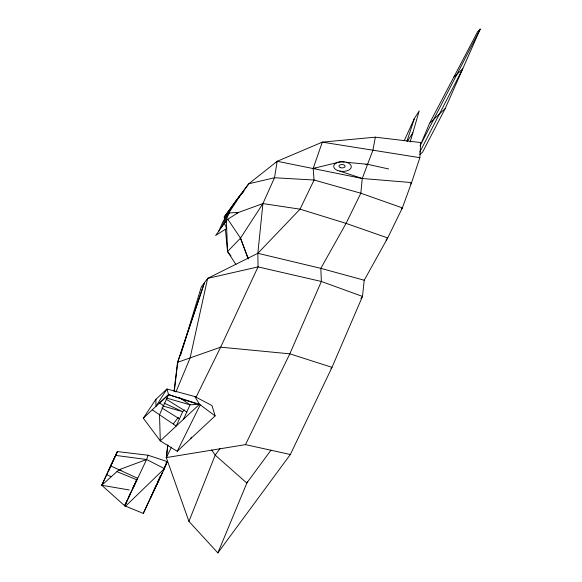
<?xml version="1.0" encoding="UTF-8"?>
<svg xmlns="http://www.w3.org/2000/svg" width="582" height="582" viewBox="0 0 582 582"><rect width="100%" height="100%" fill="white"/><g stroke="black" fill="none" stroke-linecap="round" stroke-linejoin="round"><path stroke-width="0.87" d="M155.925 399.281L155.918 406.403L166.947 388.994L194.81 396.546L211.986 405.538L215.129 415.904L177.219 451.29L160.297 440.901L143.288 418.203L155.925 399.281L166.947 388.994L168.554 394.611L159.526 414.755L160.297 440.901L199.502 404.301L215.129 415.904M167.776 445.034L166.299 457.641L188.939 521.385L217.857 552.9L290.345 454.506L332.002 367.344L362.491 296.427L364.223 280.226L387.685 237.936L402.366 207.89L411.598 182.573L419.848 157.671L420.648 142.546L375.339 137.177L322.304 142.146L277.199 161.279L248.761 183.781L224.23 216.919L224.485 219.589M375.339 137.177L372.938 150.098L362.259 178.499L360.84 193.224L346.064 223.393L320.828 268.353L321.373 281.47L289.821 353.827L245.488 444.626L166.336 457.583L167.842 445.099M195.894 397.506L220.658 347.17L258.044 266.898L257.848 253.301L262.918 203.569L274.486 177.75L277.199 161.279L362.259 178.499L411.598 182.573L410.528 184.028M174.258 391.606L177.743 362.266L204.58 282.51L207.621 278.392L257.848 253.301L300.043 209.178L314.076 180.013L313.16 168.467L322.304 142.146L419.848 157.671M174.098 391.082L177.474 362.63L204.311 282.874L201.277 286.999L180.551 355.333M166.721 455.873L166.299 457.641L171.53 447.034M410.143 142.037L419.215 110.915L414.384 118.488L404.206 140.735M406.92 141.251L414.384 118.488M125.836 503.372L124.708 505.823L146.591 459.504L148.126 455.24L167.238 461.591L164.444 468.626L143.288 513.411L124.708 505.823L101.763 485.272L111.249 464.589L117.404 451.567L148.126 455.24M188.939 521.385L215.187 455.124L220.04 448.54M129.175 489.957L101.763 485.272L117.404 451.567L108.812 470.343L111.249 464.589M217.857 552.9L247.554 481.365M175.946 392.006L190.118 357.915L207.621 278.392L258.044 266.898L321.373 281.47L362.491 296.427L360.891 298.595M429.567 123.289L420.044 145.929L480.237 29.1L477.764 31.443L429.567 123.289L445.237 108.485L480.237 29.1M106.761 474.686L111.242 476.738M218.57 231.469L223.313 220.92L229.206 212.925L238.475 212.474L227.409 219.472L215.624 235.463L226.689 228.471L224.325 223.182M221.516 227.467C227.126 214.518 233.76 201.423 243.909 191.485M224.463 223.466L229.206 212.925M133.598 487.003L137.541 478.229M183.577 419.171L190.023 404.817L199.502 404.301L194.81 396.546M150.789 497.53L160.719 475.436L157.3 482.871M156.944 484.508L162.458 472.235M163.193 470.598L167.238 461.591L165.986 462.894M190.663 438.741L191.398 437.104M130.339 493.572L128.462 497.654L130.324 493.652M132.587 488.676L135.22 482.958M135.97 481.329L136.719 479.692M143.288 513.411L151.997 494.424M152.753 492.779L156.543 484.522M126.956 500.957L124.708 505.823L137.061 479.124M164.932 466.48L167.238 461.591M177.219 451.29L200.23 404.817M419.811 152.098L462.734 68.792L453.669 77.37M445.237 108.485L422.561 152.2L419.818 154.419M407.291 141.484L412.842 132.783M235.936 264.475L227.547 251.57L240.497 238.118L262.918 203.569L300.043 209.178L346.064 223.393L387.685 237.936L386.084 240.111M241.588 193.362L226.26 216.926L224.23 216.919L248.761 183.781L274.486 177.75L314.076 180.013L360.84 193.224L402.366 207.89L401.289 209.353M276.181 162.654L277.199 161.279M270.979 450.17L246.783 483.002L215.187 455.124L211.622 449.908M330.925 368.799L332.002 367.344L289.821 353.827L220.658 347.17L177.743 362.266L177.612 365.314M173.392 423.798L178.31 417.381M125.545 506.187L164.444 468.626L146.591 459.504L115.869 455.415M143.288 418.203L168.554 394.611L199.502 404.301M184.516 409.968L182.675 411.678L176.222 426.039L152.244 409.837M101.763 485.272L119.019 469.747L146.591 459.504M234.902 202.587L236.285 201.423M236.845 213.07L262.918 203.569M315.837 168.263L313.16 168.467L340.71 161.76L344.297 162.102M365.816 164.437L367.598 164.299L388.623 168.962M346.094 162.269L367.598 164.299M118.502 469.754L121.194 470.118M245.488 444.626L290.345 454.506M257.848 253.301L320.828 268.353L364.223 280.226M166.678 398.088L190.023 404.817L179.605 397.673M162.785 405.945L182.675 411.678L164.029 403.042M339.772 171.101L362.259 178.499M195.763 403.632L168.554 394.611L159.606 402.955L163.6 405.676M116.967 471.624L136.828 479.823M110.864 466L137.701 478.317M166.176 399.208L186.8 411.998M161.876 407.967L179.452 418.858M225.423 229.359L227.547 251.57L230.909 255.854M227.729 219.116L240.497 238.118L248.347 258.699M240.497 238.118L248.128 258.99M226.391 220.476L227.547 251.57M166.765 455.895L166.299 457.641L166.808 455.837M340.47 167.638A3.048 1.681 1.6 0 0 345.09 166.314A3.048 1.681 1.6 0 0 340.557 164.721A3.048 1.681 1.6 0 0 340.47 167.638M337.706 170.511A8.788 4.845 1.6 0 0 351.281 166.983A8.788 4.845 1.6 0 0 338.549 162.138A8.788 4.845 1.6 0 0 337.706 170.511"/></g></svg>
